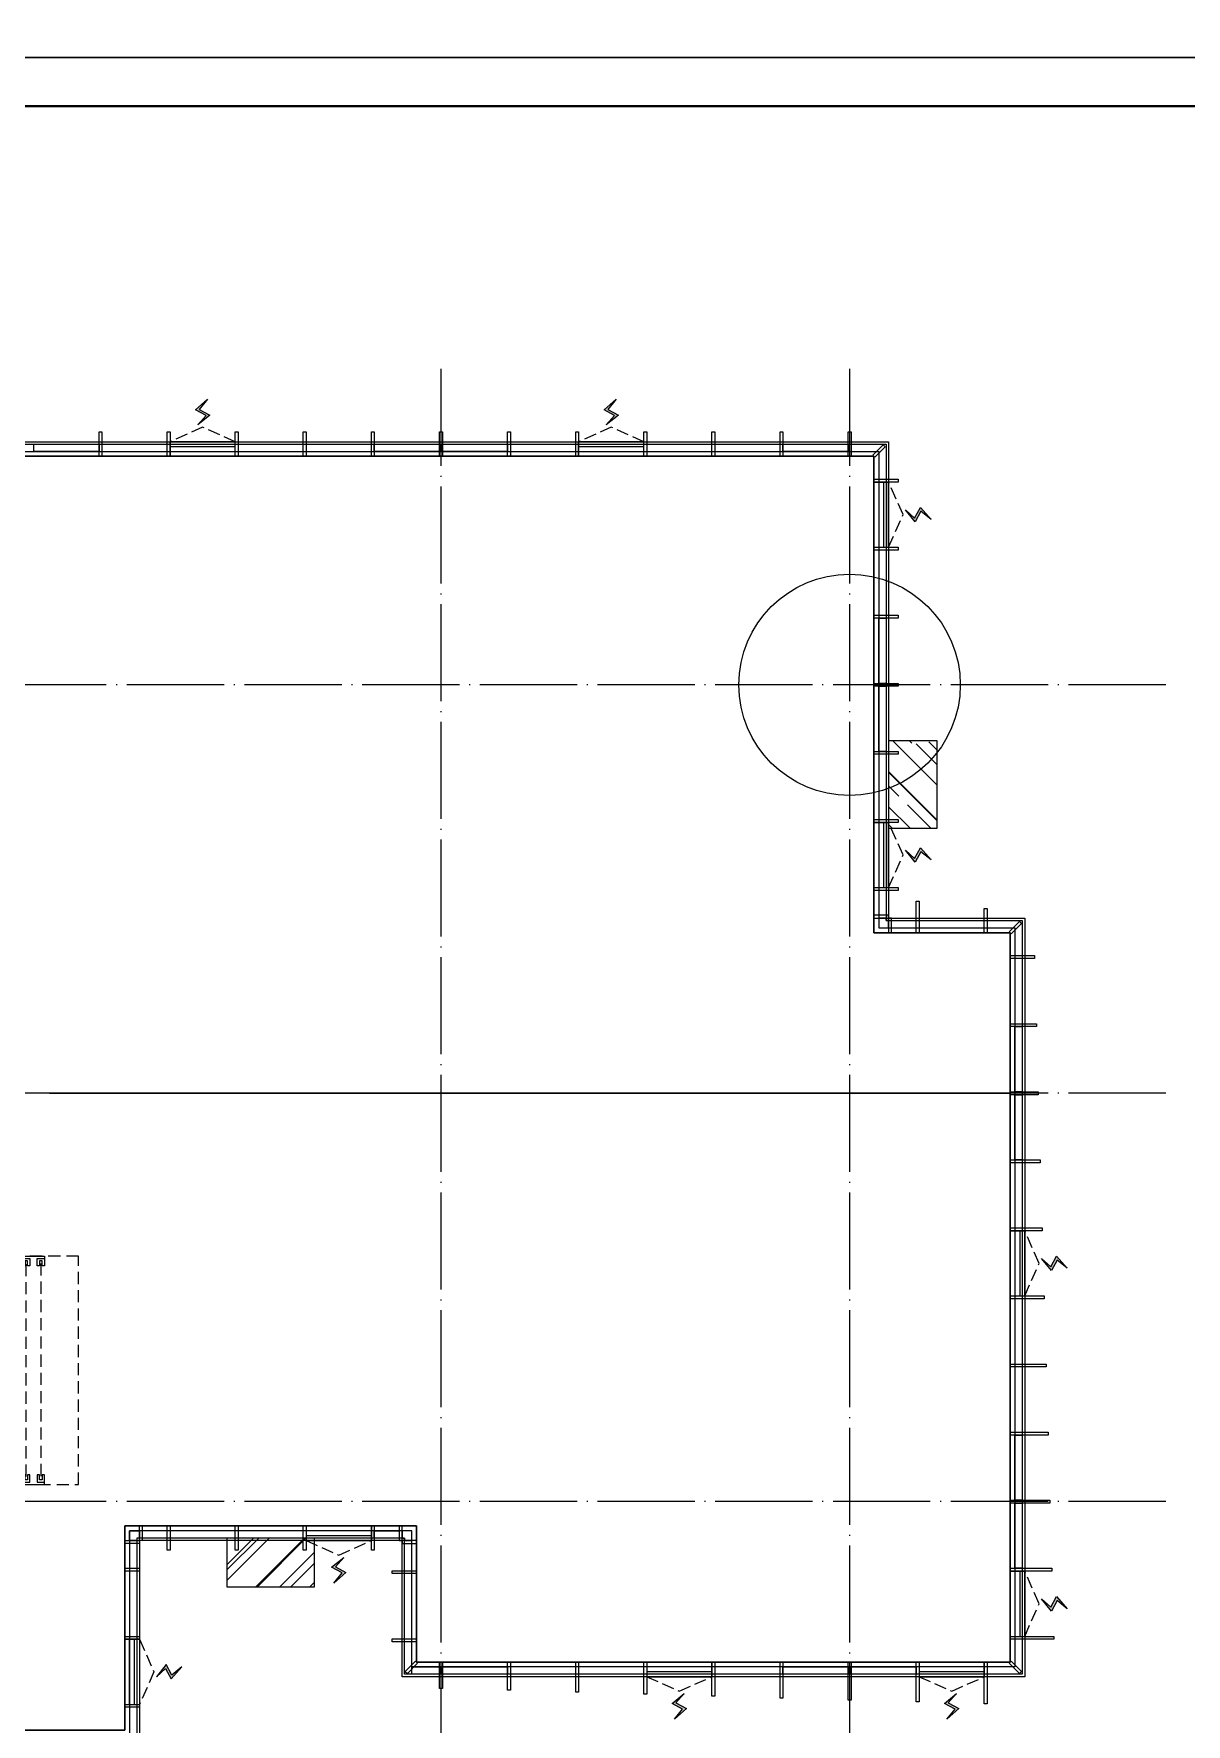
# Model space of a CAD drawing. Extents: x -186750 to 855523, y -12902 to 560425.
# Drawn here: x 731103 to 754793, y 131023 to 165789 of the extents above; entities that cross this region are included whole.
import ezdxf
from ezdxf.xclip import XClip

# ---------------------------------------------------------------- set-up
doc = ezdxf.new("R2010")
doc.units = 0
doc.header["$LTSCALE"] = 1000
doc.header["$MEASUREMENT"] = 0
doc.header["$XCLIPFRAME"] = 0
for name, pattern in [('104-10 轴网$0$DOTE', [2.42, 2, -0.2, 0.02, -0.2]), ('8#楼幕墙$0$109-34 轴网$0$L1$0$$AUDIT_BAD_LTYPE1', [0]), ('8#楼幕墙$0$DASH', [0.35, 0.25, -0.1]), ('X-104 8#10#平面$0$109-34 轴网$0$L1$0$$AUDIT_BAD_LTYPE1', [0]), ('X-104 8#10#平面$0$CACHE', [0.375, 0.25, -0.125]), ('X-104 8#10#平面$0$DASH', [0.35, 0.25, -0.1])]:
    doc.linetypes.add(name, pattern=pattern)
for name, color, linetype in [('104-10 轴网$0$A_AXIS-轴线', 252, '104-10 轴网$0$DOTE'), ('8#楼幕墙$0$A-C_玻璃幕墙', 140, 'Continuous'), ('8#楼幕墙$0$A-TECH_结构', 21, 'Continuous'), ('X-104 8#10#平面$0$A-C_玻璃幕墙', 252, 'Continuous'), ('X-104 8#10#平面$0$A-E_栏杆', 252, 'Continuous'), ('X-104 8#10#平面$0$A-FC', 252, 'X-104 8#10#平面$0$CACHE'), ('X-104 8#10#平面$0$A-SUR_看线', 252, 'Continuous'), ('X-104 8#10#平面$0$A-TECH_结构', 252, 'Continuous'), ('X-104 8#10#平面$0$EH_玻璃', 252, 'Continuous')]:
    doc.layers.add(name, color=color, linetype=linetype)
for name, color, linetype, plot in [('8#楼幕墙$0$04-不打印_辅助线', 165, 'Continuous', False), ('8#楼幕墙$0$04-电动窗', 1, 'Continuous', False), ('X-104 8#10#平面$0$04-不打印_辅助线', 165, 'Continuous', False)]:
    doc.layers.add(name, color=color, linetype=linetype, plot=plot)

# ---------------------------------------------------------------- blocks, each defined once
blk = doc.blocks.new('104-10 轴网')
at = {"layer": '104-10 轴网$0$A_AXIS-轴线', "linetype": '104-10 轴网$0$DOTE'}
for p, q in [((154030, 40100), (154030, -6500)), ((162430, 40100), (162430, -6500)), ((168930, 33600), (113930, 33600)), ((168930, 25200), (113930, 25200)), ((168930, 16800), (113930, 16800))]:
    blk.add_line(p, q, dxfattribs=at)
at = {"layer": 'Defpoints'}
blk.add_lwpolyline([(104380, 45500), (178480, 45500), (178480, -11900), (104380, -11900)], close=True, dxfattribs=at)
blk = doc.blocks.new('图框-A1')
for points, const_width in [([(0, 0), (841, 0), (841, 594), (0, 594)], 0.05), ([(766, 584), (25, 584), (25, 10), (766, 10)], 0.5)]:
    blk.add_lwpolyline(points, close=True, dxfattribs=dict(const_width=const_width))
blk = doc.blocks.new('X-104 8#10#平面$0$fdhggh')
at = {"layer": 'X-104 8#10#平面$0$A-TECH_结构', "linetype": 'X-104 8#10#平面$0$109-34 轴网$0$L1$0$$AUDIT_BAD_LTYPE1'}
blk.add_lwpolyline([(42500, 147300), (42500, 157100), (24700, 157100), (24700, 155700), (13500, 155700), (13500, 148700), (7900, 148700), (7900, 147300), (-3300, 147300), (-3300, 136100), (-4700, 136100), (-4700, 115500), (8900, 115500), (8900, 118300), (20100, 118300), (20100, 130900), (27100, 130900), (27100, 135100), (33100, 135100), (33100, 132300), (45300, 132300), (45300, 147300)], close=True, dxfattribs=at)
blk = doc.blocks.new('104-8910 结构')
at = {"layer": 'Defpoints'}
blk.add_lwpolyline([(-19000, -118200), (61000, -118200), (61000, 41800), (-19000, 41800)], close=True, dxfattribs=at)
blk = doc.blocks.new('X-104 8#10#平面$0$fdghdgfh')
at = {"layer": 'X-104 8#10#平面$0$EH_玻璃'}
h = blk.add_hatch(dxfattribs=at)
h.set_pattern_fill('AR-RROOF', color=256, scale=600, angle=135)
h.set_pattern_definition([(135, (42800, -184500), (-1724.2092, 646.5784), [11430, -1524, 3810, -762]), (135, (41814, -184052.8), (-177.809, -1255.44), [2286, -251.46, 4572, -571.5]), (135, (42072.6, -184688.6), (-3162.8462, 2440.8336), [6096, -1066.8, 3048, -762])])
h.paths.add_polyline_path([(-1000, 900), (-1000, -900), (0, -900), (0, 900)])
at = {"layer": 'X-104 8#10#平面$0$A-C_玻璃幕墙'}
blk.add_lwpolyline([(-1000, 900), (-1000, -900), (0, -900), (0, 900)], close=True, dxfattribs=at)
blk = doc.blocks.new('8#楼幕墙$0$ii')
blk.add_lwpolyline([(-1340, 0), (0, 0), (0, -150), (-1340, -150)], close=True)
blk = doc.blocks.new('8#楼幕墙$0$$TCHSYS$WIN2D')
for p, q in [((-0.5, 0.5), (0.5, 0.5)), ((-0.5, 0.5), (-0.5, -0.5)), ((0.5, 0.5), (0.5, -0.5)), ((0.5, 0.167), (-0.5, 0.167)), ((0.5, -0.167), (-0.5, -0.167)), ((-0.5, -0.5), (0.5, -0.5))]:
    blk.add_line(p, q)
blk = doc.blocks.new('8#楼幕墙$0$开启扇')
at = {"layer": '8#楼幕墙$0$04-电动窗'}
h = blk.add_hatch(color=1, dxfattribs=at)
h.dxf.hatch_style = 1
h.paths.add_polyline_path([(771, 399), (600, 588), (817, 705), (569, 925), (738, 715), (521, 598)])
at = {"linetype": '8#楼幕墙$0$DASH'}
blk.add_lwpolyline([(0, 50), (670, 350), (1340, 50)], dxfattribs=at)
at = {"layer": '8#楼幕墙$0$04-电动窗', "color": 1}
blk.add_lwpolyline([(771, 399), (600, 588), (817, 705), (569, 925), (738, 715), (521, 598), (771, 399)], close=True, dxfattribs=at)
at = {"xscale": -1340, "yscale": 300, "zscale": 1340, "rotation": 180}
blk.add_blockref('8#楼幕墙$0$$TCHSYS$WIN2D', (670, -100), dxfattribs=at)
blk = doc.blocks.new('*U397')
blk.add_lwpolyline([(567, 0), (0, 0), (0, 150), (567, 150)], close=True)
blk = doc.blocks.new('*U392')
blk.add_lwpolyline([(510, 0), (0, 0), (0, 150), (510, 150)], close=True)
blk = doc.blocks.new('8#楼幕墙$0$A$C13E80662')
for points in [[(150, 150), (150, 200), (0, 200), (0, 0), (150, 0)], [(150, 0), (200, 0), (200, 150), (150, 150)]]:
    blk.add_lwpolyline(points)
blk = doc.blocks.new('8#楼幕墙')
at = {"layer": '8#楼幕墙$0$04-不打印_辅助线'}
for points in [[(-18550, 165300), (65550, 165300), (65550, 224700), (-18550, 224700)], [(-18550, 105900), (65550, 105900), (65550, 165300), (-18550, 165300)]]:
    blk.add_lwpolyline(points, close=True, dxfattribs=at)
at = {"layer": '8#楼幕墙$0$A-C_玻璃幕墙'}
for points in [[(26570, 157600), (26630, 157600), (26630, 157100), (26570, 157100)], [(27970, 157600), (28030, 157600), (28030, 157100), (27970, 157100)], [(29370, 157600), (29430, 157600), (29430, 157100), (29370, 157100)], [(30770, 157600), (30830, 157600), (30830, 157100), (30770, 157100)], [(32170, 157600), (32230, 157600), (32230, 157100), (32170, 157100)], [(33570, 157600), (33630, 157600), (33630, 157100), (33570, 157100)], [(34970, 157600), (35030, 157600), (35030, 157100), (34970, 157100)], [(36370, 157600), (36430, 157600), (36430, 157100), (36370, 157100)], [(37770, 157600), (37830, 157600), (37830, 157100), (37770, 157100)], [(39170, 157600), (39230, 157600), (39230, 157100), (39170, 157100)], [(40570, 157600), (40630, 157600), (40630, 157100), (40570, 157100)], [(41970, 157600), (42030, 157600), (42030, 157100), (41970, 157100)], [(-3600, 136400), (-3600, 147600), (7600, 147600), (7600, 149000), (13200, 149000), (13200, 156000), (24400, 156000), (24400, 157400), (42800, 157400), (42800, 147600), (45600, 147600), (45600, 132000), (32800, 132000), (32800, 134800), (27400, 134800), (27400, 130600), (20400, 130600), (20400, 118000), (9200, 118000), (9200, 115200), (-5000, 115200), (-5000, 136400)], [(-3550, 136350), (-3550, 147550), (7650, 147550), (7650, 148950), (13250, 148950), (13250, 155950), (24450, 155950), (24450, 157350), (42750, 157350), (42750, 147550), (45550, 147550), (45550, 132050), (32850, 132050), (32850, 134850), (27350, 134850), (27350, 130650), (20350, 130650), (20350, 118050), (9150, 118050), (9150, 115250), (-4950, 115250), (-4950, 136350)], [(-3400, 136200), (-3400, 147400), (7800, 147400), (7800, 148800), (13400, 148800), (13400, 155800), (24600, 155800), (24600, 157200), (42600, 157200), (42600, 147400), (45400, 147400), (45400, 132200), (33000, 132200), (33000, 135000), (27200, 135000), (27200, 130800), (20200, 130800), (20200, 118200), (9000, 118200), (9000, 115400), (-4800, 115400), (-4800, 136200)], [(42733, 157291), (42691, 157333), (42479, 157121), (42521, 157079)], [(42500, 156570), (42500, 156630), (43000, 156630), (43000, 156570)], [(42500, 155170), (42500, 155230), (43000, 155230), (43000, 155170)], [(42500, 153770), (42500, 153830), (43000, 153830), (43000, 153770)], [(42500, 152370), (42500, 152430), (43000, 152430), (43000, 152370)], [(42500, 150970), (42500, 151030), (43000, 151030), (43000, 150970)], [(42500, 149570), (42500, 149630), (43000, 149630), (43000, 149570)], [(42500, 148170), (42500, 148230), (43000, 148230), (43000, 148170)], [(43370, 147950), (43430, 147950), (43430, 147300), (43370, 147300)], [(44770, 147800), (44830, 147800), (44830, 147300), (44770, 147300)], [(42800, 147600), (42800, 147660), (42500, 147660), (42500, 147600)], [(42860, 147600), (42800, 147600), (42800, 147300), (42860, 147300)], [(45533, 147491), (45491, 147533), (45279, 147321), (45321, 147279)], [(45300, 146770), (45300, 146830), (45800, 146830), (45800, 146770)], [(45300, 145370), (45300, 145430), (45840, 145430), (45840, 145370)], [(45300, 143970), (45300, 144030), (45880, 144030), (45880, 143970)], [(45300, 142570), (45300, 142630), (45920, 142630), (45920, 142570)], [(45300, 141170), (45300, 141230), (45960, 141230), (45960, 141170)], [(45300, 139770), (45300, 139830), (46000, 139830), (46000, 139770)], [(45300, 138370), (45300, 138430), (46040, 138430), (46040, 138370)], [(45300, 136970), (45300, 137030), (46080, 137030), (46080, 136970)], [(45300, 135570), (45300, 135630), (46120, 135630), (46120, 135570)], [(27460, 134800), (27400, 134800), (27400, 135100), (27460, 135100)], [(27970, 135100), (28030, 135100), (28030, 134600), (27970, 134600)], [(29370, 135100), (29430, 135100), (29430, 134600), (29370, 134600)], [(30770, 135100), (30830, 135100), (30830, 134600), (30770, 134600)], [(32170, 135100), (32230, 135100), (32230, 134600), (32170, 134600)], [(32740, 134800), (32800, 134800), (32800, 135100), (32740, 135100)], [(27400, 134800), (27400, 134740), (27100, 134740), (27100, 134800)], [(32800, 134800), (32800, 134740), (33100, 134740), (33100, 134800)], [(27100, 134170), (27100, 134230), (27400, 134230), (27400, 134170)], [(45300, 134170), (45300, 134230), (46160, 134230), (46160, 134170)], [(32600, 134120), (32600, 134180), (33100, 134180), (33100, 134120)], [(27100, 132770), (27100, 132830), (27400, 132830), (27400, 132770)], [(45300, 132770), (45300, 132830), (46200, 132830), (46200, 132770)], [(32600, 132720), (32600, 132780), (33100, 132780), (33100, 132720)], [(33121, 132279), (33079, 132321), (32867, 132109), (32909, 132067)], [(33570, 132300), (33630, 132300), (33630, 131760), (33570, 131760)], [(34970, 132300), (35030, 132300), (35030, 131720), (34970, 131720)], [(36370, 132300), (36430, 132300), (36430, 131680), (36370, 131680)], [(37770, 132300), (37830, 132300), (37830, 131640), (37770, 131640)], [(39170, 132300), (39230, 132300), (39230, 131600), (39170, 131600)], [(40570, 132300), (40630, 132300), (40630, 131560), (40570, 131560)], [(41970, 132300), (42030, 132300), (42030, 131520), (41970, 131520)], [(43370, 132300), (43430, 132300), (43430, 131480), (43370, 131480)], [(44770, 132300), (44830, 132300), (44830, 131440), (44770, 131440)], [(45491, 132067), (45533, 132109), (45321, 132321), (45279, 132279)], [(27100, 131370), (27100, 131430), (27400, 131430), (27400, 131370)]]:
    blk.add_lwpolyline(points, close=True, dxfattribs=at)
at = {"layer": '8#楼幕墙$0$A-TECH_结构'}
blk.add_lwpolyline([(-3300, 136100), (-3300, 147300), (7900, 147300), (7900, 148700), (13500, 148700), (13500, 155700), (24700, 155700), (24700, 157100), (42500, 157100), (42500, 147300), (45300, 147300), (45300, 132300), (33100, 132300), (33100, 135100), (27100, 135100), (27100, 130900), (20100, 130900), (20100, 118300), (8900, 118300), (8900, 115500), (-4700, 115500), (-4700, 136100)], close=True, dxfattribs=at)
at = {"layer": '8#楼幕墙$0$A-C_玻璃幕墙', "linetype": '8#楼幕墙$0$109-34 轴网$0$L1$0$$AUDIT_BAD_LTYPE1', "xscale": -1}
for p in [(29370, 157350), (37770, 157350)]:
    blk.add_blockref('8#楼幕墙$0$开启扇', p, dxfattribs=at)
at = {"layer": '8#楼幕墙$0$A-C_玻璃幕墙'}
for name, p in [('8#楼幕墙$0$ii', (26570, 157350)), ('8#楼幕墙$0$ii', (33570, 157350)), ('8#楼幕墙$0$ii', (34970, 157350)), ('8#楼幕墙$0$ii', (41970, 157350)), ('8#楼幕墙$0$A$C13E80662', (42600, 147400))]:
    blk.add_blockref(name, p, dxfattribs=at)
at = {"layer": '8#楼幕墙$0$A-C_玻璃幕墙', "linetype": '8#楼幕墙$0$109-34 轴网$0$L1$0$$AUDIT_BAD_LTYPE1', "xscale": -1}
for p, rotation in [((42750, 155230), 270), ((42750, 148230), 270), ((45550, 139830), 270), ((30830, 134850), 180), ((45550, 132830), 270), ((37830, 132050), 180), ((43430, 132050), 180)]:
    blk.add_blockref('8#楼幕墙$0$开启扇', p, dxfattribs=dict(at, rotation=rotation))
at = {"layer": '8#楼幕墙$0$A-C_玻璃幕墙'}
for name, p, rotation in [('8#楼幕墙$0$ii', (42750, 152430), 270), ('8#楼幕墙$0$ii', (42750, 151030), 270), ('8#楼幕墙$0$ii', (45550, 144030), 270), ('8#楼幕墙$0$ii', (45550, 142630), 270), ('8#楼幕墙$0$ii', (45550, 135630), 270), ('8#楼幕墙$0$ii', (45550, 134230), 270), ('*U392', (32740, 135000), 180), ('8#楼幕墙$0$A$C13E80662', (33000, 135000), 180), ('*U397', (33570, 132200), 180), ('8#楼幕墙$0$ii', (33630, 132050), 180), ('8#楼幕墙$0$ii', (40630, 132050), 180), ('8#楼幕墙$0$ii', (42030, 132050), 180)]:
    blk.add_blockref(name, p, dxfattribs=dict(at, rotation=rotation))
at = {"layer": '8#楼幕墙$0$A-C_玻璃幕墙', "xscale": -1, "rotation": 180}
blk.add_blockref('8#楼幕墙$0$A$C13E80662', (27200, 135000), dxfattribs=at)
at = {"layer": '8#楼幕墙$0$A-C_玻璃幕墙', "linetype": '8#楼幕墙$0$109-34 轴网$0$L1$0$$AUDIT_BAD_LTYPE1', "rotation": 270}
blk.add_blockref('8#楼幕墙$0$开启扇', (27350, 132770), dxfattribs=at)
blk = doc.blocks.new('*U207')
at = {"layer": 'X-104 8#10#平面$0$A-E_栏杆'}
for points in [[(-5300, 50), (0, 50)], [(-5300, 0), (-600, 0)]]:
    blk.add_lwpolyline(points, dxfattribs=at)
at = {"layer": 'X-104 8#10#平面$0$A-FC'}
for p, q in [((-150, 475), (-5135, 475)), ((-5135, 174), (-165, 174))]:
    blk.add_line(p, q, dxfattribs=at)
blk.add_lwpolyline([(0, 50), (-5300, 50), (-5300, 1250), (0, 1250)], close=True, dxfattribs=at)
at = {"layer": 'X-104 8#10#平面$0$A-FC', "ltscale": 1000}
for points in [[(-5250, 100), (-5250, 250), (-5100, 250), (-5100, 200), (-5200, 200), (-5200, 150), (-5100, 150), (-5100, 100), (-5300, 100), (-5300, 550), (-5100, 550), (-5100, 500), (-5200, 500), (-5200, 450), (-5100, 450), (-5100, 400), (-5250, 400), (-5250, 550)], [(-50, 100), (-50, 250), (-200, 250), (-200, 200), (-100, 200), (-100, 150), (-200, 150), (-200, 100), (0, 100), (0, 550), (-200, 550), (-200, 500), (-100, 500), (-100, 450), (-200, 450), (-200, 400), (-50, 400), (-50, 550)]]:
    blk.add_lwpolyline(points, dxfattribs=at)
blk = doc.blocks.new('*U208')
at = {"layer": 'X-104 8#10#平面$0$A-E_栏杆'}
for points in [[(-5000, 50), (0, 50)], [(-5000, 0), (-300, 0)]]:
    blk.add_lwpolyline(points, dxfattribs=at)
at = {"layer": 'X-104 8#10#平面$0$A-FC'}
for p, q in [((-150, 475), (-4835, 475)), ((-4835, 174), (-165, 174))]:
    blk.add_line(p, q, dxfattribs=at)
blk.add_lwpolyline([(0, 50), (-5000, 50), (-5000, 1250), (0, 1250)], close=True, dxfattribs=at)
at = {"layer": 'X-104 8#10#平面$0$A-FC', "ltscale": 1000}
for points in [[(-4950, 100), (-4950, 250), (-4800, 250), (-4800, 200), (-4900, 200), (-4900, 150), (-4800, 150), (-4800, 100), (-5000, 100), (-5000, 550), (-4800, 550), (-4800, 500), (-4900, 500), (-4900, 450), (-4800, 450), (-4800, 400), (-4950, 400), (-4950, 550)], [(-50, 100), (-50, 250), (-200, 250), (-200, 200), (-100, 200), (-100, 150), (-200, 150), (-200, 100), (0, 100), (0, 550), (-200, 550), (-200, 500), (-100, 500), (-100, 450), (-200, 450), (-200, 400), (-50, 400), (-50, 550)]]:
    blk.add_lwpolyline(points, dxfattribs=at)
blk = doc.blocks.new('*U209')
at = {"layer": 'X-104 8#10#平面$0$A-E_栏杆'}
for points in [[(-4700, 50), (0, 50)], [(-4700, 0), (0, 0)]]:
    blk.add_lwpolyline(points, dxfattribs=at)
at = {"layer": 'X-104 8#10#平面$0$A-FC'}
for p, q in [((-150, 475), (-4535, 475)), ((-4535, 174), (-165, 174))]:
    blk.add_line(p, q, dxfattribs=at)
blk.add_lwpolyline([(0, 50), (-4700, 50), (-4700, 1250), (0, 1250)], close=True, dxfattribs=at)
at = {"layer": 'X-104 8#10#平面$0$A-FC', "ltscale": 1000}
for points in [[(-4650, 100), (-4650, 250), (-4500, 250), (-4500, 200), (-4600, 200), (-4600, 150), (-4500, 150), (-4500, 100), (-4700, 100), (-4700, 550), (-4500, 550), (-4500, 500), (-4600, 500), (-4600, 450), (-4500, 450), (-4500, 400), (-4650, 400), (-4650, 550)], [(-50, 100), (-50, 250), (-200, 250), (-200, 200), (-100, 200), (-100, 150), (-200, 150), (-200, 100), (0, 100), (0, 550), (-200, 550), (-200, 500), (-100, 500), (-100, 450), (-200, 450), (-200, 400), (-50, 400), (-50, 550)]]:
    blk.add_lwpolyline(points, dxfattribs=at)
blk = doc.blocks.new('X-104 8#10#平面$0$dsrr')
at = {"layer": 'X-104 8#10#平面$0$A-TECH_结构', "color": 2, "linetype": 'X-104 8#10#平面$0$109-34 轴网$0$L1$0$$AUDIT_BAD_LTYPE1'}
blk.add_lwpolyline([(-6050, 50), (-5650, 50), (-5650, -350), (-6050, -350)], close=True, dxfattribs=at)
at = {"linetype": 'X-104 8#10#平面$0$109-34 轴网$0$L1$0$$AUDIT_BAD_LTYPE1'}
for name, p, rotation in [('*U208', (-5600, 5050), 90), ('*U207', (-5650, 150), 179.9999999999999)]:
    blk.add_blockref(name, p, dxfattribs=dict(at, rotation=rotation))
at = {"linetype": 'X-104 8#10#平面$0$109-34 轴网$0$L1$0$$AUDIT_BAD_LTYPE1', "xscale": -1, "rotation": 270}
blk.add_blockref('*U209', (-300, 5050), dxfattribs=at)
blk = doc.blocks.new('X-104 8#10#平面')
at = {"linetype": 'X-104 8#10#平面$0$109-34 轴网$0$L1$0$$AUDIT_BAD_LTYPE1'}
for points in [[(177307, 224700), (177307, 165300), (93207, 165300), (93207, 224700)], [(177307, 165300), (177307, 105900), (93207, 105900), (93207, 165300)]]:
    blk.add_lwpolyline(points, close=True, dxfattribs=at)
at = {"layer": 'X-104 8#10#平面$0$04-不打印_辅助线', "linetype": 'X-104 8#10#平面$0$109-34 轴网$0$L1$0$$AUDIT_BAD_LTYPE1'}
for points in [[(177307, 165300), (93207, 165300), (93207, 224700), (177307, 224700)], [(177307, 105900), (93207, 105900), (93207, 165300), (177307, 165300)]]:
    blk.add_lwpolyline(points, close=True, dxfattribs=at)
at = {"layer": 'X-104 8#10#平面$0$A-SUR_看线', "linetype": 'X-104 8#10#平面$0$DASH', "ltscale": 2, "const_width": 30}
blk.add_lwpolyline([(137307, 144000), (157057, 144000)], dxfattribs=at)
at = {"linetype": 'X-104 8#10#平面$0$109-34 轴网$0$L1$0$$AUDIT_BAD_LTYPE1'}
ref = blk.add_blockref('8#楼幕墙', (111757, 0), dxfattribs=at)
XClip(ref).set_block_clipping_path([(-18549.9999999995, -12899.9999999999), (65550.0000000003, 284100.0000000003)])
for name, p in [('X-104 8#10#平面$0$fdhggh', (111757, 0)), ('X-104 8#10#平面$0$dsrr', (136957, 135600))]:
    blk.add_blockref(name, p, dxfattribs=at)
at = {"xscale": 100, "yscale": 100, "zscale": 100}
for p in [(93207, 165300), (93207, 105900)]:
    blk.add_blockref('图框-A1', p, dxfattribs=at)
at = {"linetype": 'X-104 8#10#平面$0$109-34 轴网$0$L1$0$$AUDIT_BAD_LTYPE1'}
ref = blk.add_blockref('104-10 轴网', (-8673, 118800), dxfattribs=at)
XClip(ref).set_block_clipping_path([(104379.5977508624, -11900), (178479.5977508624, 45500)])
ref = blk.add_blockref('104-8910 结构', (153887, 46100), dxfattribs=dict(at, rotation=180))
XClip(ref).set_block_clipping_path([(-15919.9999999996, -118200.0000000001), (58180.0000000003, -60800.0000000001)])
for p, rotation in [((154557, 150350), 180), ((141857, 134850), 90)]:
    blk.add_blockref('X-104 8#10#平面$0$fdghdgfh', p, dxfattribs=dict(at, rotation=rotation))

msp = doc.modelspace()

# ---------------------------------------------------------------- linework, layer by layer
for points in [[(687323.4, 165300), (771423.4, 165300), (771423.4, 224700), (687323.4, 224700)], [(687323.4, 105900), (771423.4, 105900), (771423.4, 165300), (687323.4, 165300)]]:
    msp.add_lwpolyline(points, close=True)
at = {"layer": 'Defpoints'}
msp.add_circle((747873.4, 152400), 2275.9, dxfattribs=at)

# ---------------------------------------------------------------- block references
msp.add_blockref('X-104 8#10#平面', (594116.4, 0))

doc.saveas('drawing.dxf')
